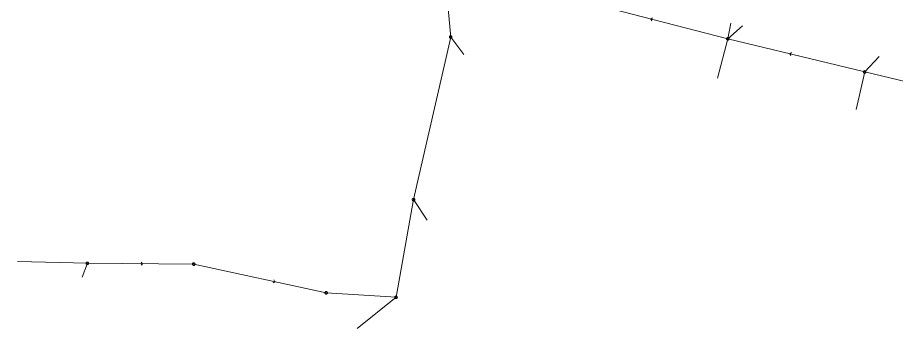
# Model space of a CAD drawing. Header units: metres. Extents: x 25504150 to 25508618, y 6694193 to 6702753.
# Drawn here: x 25507651.7 to 25507961.7, y 6698575.2 to 6698684.9 of the extents above; entities that cross this region are included whole.
import ezdxf

# ---------------------------------------------------------------- set-up
doc = ezdxf.new("R2010")
doc.units = ezdxf.units.M
for name, pattern in [('Sewer_node', [0]), ('Viemariputket', [0]), ('Viemarivarusteet', [0])]:
    doc.linetypes.add(name, pattern=pattern)
for name, color, linetype, lineweight in [('Sewer_node', 7, 'Sewer_node', 0), ('Viemariputket', 7, 'Viemariputket', 0), ('Viemarivarusteet', 7, 'Viemarivarusteet', 0)]:
    doc.layers.add(name, color=color, linetype=linetype, lineweight=lineweight)

msp = doc.modelspace()

# ---------------------------------------------------------------- linework, layer by layer
at = {"layer": 'Sewer_node', "color": 46, "linetype": 'Continuous', "true_color": 0x7f5f00, "flags": 128}
for points in [[(25507875.64, 6698684.78), (25507875, 6698684.38), (25507875.39, 6698683.75)], [(25507924.67, 6698672.51), (25507924.04, 6698672.1), (25507924.43, 6698671.47)], [(25507695.28, 6698597.46), (25507695.8, 6698598), (25507695.27, 6698598.52)], [(25507741.85, 6698591.24), (25507742.46, 6698591.66), (25507742.05, 6698592.28)]]:
    msp.add_lwpolyline(points, dxfattribs=at)
for points, elevation in [([(25507804.92, 6698678.01), (25507804.91, 6698678.08), (25507804.9, 6698678.15), (25507804.87, 6698678.22), (25507804.83, 6698678.28), (25507804.79, 6698678.34), (25507804.73, 6698678.38), (25507804.67, 6698678.42), (25507804.6, 6698678.45), (25507804.53, 6698678.46), (25507804.46, 6698678.47), (25507804.39, 6698678.46), (25507804.32, 6698678.45), (25507804.25, 6698678.42), (25507804.19, 6698678.38), (25507804.13, 6698678.34), (25507804.09, 6698678.28), (25507804.05, 6698678.22), (25507804.02, 6698678.15), (25507804.01, 6698678.08), (25507804, 6698678.01), (25507804.01, 6698677.94), (25507804.02, 6698677.87), (25507804.05, 6698677.8), (25507804.09, 6698677.74), (25507804.13, 6698677.68), (25507804.19, 6698677.64), (25507804.25, 6698677.6), (25507804.32, 6698677.57), (25507804.39, 6698677.56), (25507804.46, 6698677.55), (25507804.53, 6698677.56), (25507804.6, 6698677.57), (25507804.67, 6698677.6), (25507804.73, 6698677.64), (25507804.79, 6698677.68), (25507804.83, 6698677.74), (25507804.87, 6698677.8), (25507804.9, 6698677.87), (25507804.91, 6698677.94)], 38.06), ([(25507902.69, 6698677.38), (25507902.68, 6698677.45), (25507902.67, 6698677.52), (25507902.64, 6698677.59), (25507902.6, 6698677.65), (25507902.56, 6698677.71), (25507902.5, 6698677.75), (25507902.44, 6698677.79), (25507902.37, 6698677.82), (25507902.3, 6698677.83), (25507902.23, 6698677.84), (25507902.16, 6698677.83), (25507902.09, 6698677.82), (25507902.02, 6698677.79), (25507901.96, 6698677.75), (25507901.9, 6698677.71), (25507901.86, 6698677.65), (25507901.82, 6698677.59), (25507901.79, 6698677.52), (25507901.78, 6698677.45), (25507901.77, 6698677.38), (25507901.78, 6698677.31), (25507901.79, 6698677.24), (25507901.82, 6698677.17), (25507901.86, 6698677.11), (25507901.9, 6698677.05), (25507901.96, 6698677.01), (25507902.02, 6698676.97), (25507902.09, 6698676.94), (25507902.16, 6698676.93), (25507902.23, 6698676.92), (25507902.3, 6698676.93), (25507902.37, 6698676.94), (25507902.44, 6698676.97), (25507902.5, 6698677.01), (25507902.56, 6698677.05), (25507902.6, 6698677.11), (25507902.64, 6698677.17), (25507902.67, 6698677.24), (25507902.68, 6698677.31)], 38.81), ([(25507950.95, 6698665.69), (25507950.94, 6698665.76), (25507950.93, 6698665.83), (25507950.9, 6698665.9), (25507950.86, 6698665.96), (25507950.82, 6698666.02), (25507950.76, 6698666.06), (25507950.7, 6698666.1), (25507950.63, 6698666.13), (25507950.56, 6698666.14), (25507950.49, 6698666.15), (25507950.42, 6698666.14), (25507950.35, 6698666.13), (25507950.28, 6698666.1), (25507950.22, 6698666.06), (25507950.16, 6698666.02), (25507950.12, 6698665.96), (25507950.08, 6698665.9), (25507950.05, 6698665.83), (25507950.04, 6698665.76), (25507950.03, 6698665.69), (25507950.04, 6698665.62), (25507950.05, 6698665.55), (25507950.08, 6698665.48), (25507950.12, 6698665.42), (25507950.16, 6698665.36), (25507950.22, 6698665.32), (25507950.28, 6698665.28), (25507950.35, 6698665.25), (25507950.42, 6698665.24), (25507950.49, 6698665.23), (25507950.56, 6698665.24), (25507950.63, 6698665.25), (25507950.7, 6698665.28), (25507950.76, 6698665.32), (25507950.82, 6698665.36), (25507950.86, 6698665.42), (25507950.9, 6698665.48), (25507950.93, 6698665.55), (25507950.94, 6698665.62)], 38.97), ([(25507791.82, 6698620.62), (25507791.81, 6698620.69), (25507791.8, 6698620.76), (25507791.77, 6698620.83), (25507791.73, 6698620.89), (25507791.69, 6698620.95), (25507791.63, 6698620.99), (25507791.57, 6698621.03), (25507791.5, 6698621.06), (25507791.43, 6698621.07), (25507791.36, 6698621.08), (25507791.29, 6698621.07), (25507791.22, 6698621.06), (25507791.15, 6698621.03), (25507791.09, 6698620.99), (25507791.03, 6698620.95), (25507790.99, 6698620.89), (25507790.95, 6698620.83), (25507790.92, 6698620.76), (25507790.91, 6698620.69), (25507790.9, 6698620.62), (25507790.91, 6698620.55), (25507790.92, 6698620.48), (25507790.95, 6698620.41), (25507790.99, 6698620.35), (25507791.03, 6698620.29), (25507791.09, 6698620.25), (25507791.15, 6698620.21), (25507791.22, 6698620.18), (25507791.29, 6698620.17), (25507791.36, 6698620.16), (25507791.43, 6698620.17), (25507791.5, 6698620.18), (25507791.57, 6698620.21), (25507791.63, 6698620.25), (25507791.69, 6698620.29), (25507791.73, 6698620.35), (25507791.77, 6698620.41), (25507791.8, 6698620.48), (25507791.81, 6698620.55)], 38.27), ([(25507676.77, 6698598.15), (25507676.76, 6698598.22), (25507676.75, 6698598.29), (25507676.72, 6698598.36), (25507676.68, 6698598.42), (25507676.64, 6698598.48), (25507676.58, 6698598.52), (25507676.52, 6698598.56), (25507676.45, 6698598.59), (25507676.38, 6698598.6), (25507676.31, 6698598.61), (25507676.24, 6698598.6), (25507676.17, 6698598.59), (25507676.1, 6698598.56), (25507676.04, 6698598.52), (25507675.98, 6698598.48), (25507675.94, 6698598.42), (25507675.9, 6698598.36), (25507675.87, 6698598.29), (25507675.86, 6698598.22), (25507675.85, 6698598.15), (25507675.86, 6698598.08), (25507675.87, 6698598.01), (25507675.9, 6698597.94), (25507675.94, 6698597.88), (25507675.98, 6698597.82), (25507676.04, 6698597.78), (25507676.1, 6698597.74), (25507676.17, 6698597.71), (25507676.24, 6698597.7), (25507676.31, 6698597.69), (25507676.38, 6698597.7), (25507676.45, 6698597.71), (25507676.52, 6698597.74), (25507676.58, 6698597.78), (25507676.64, 6698597.82), (25507676.68, 6698597.88), (25507676.72, 6698597.94), (25507676.75, 6698598.01), (25507676.76, 6698598.08)], 41.78), ([(25507714.29, 6698597.87), (25507714.28, 6698597.94), (25507714.27, 6698598.01), (25507714.24, 6698598.08), (25507714.2, 6698598.14), (25507714.16, 6698598.2), (25507714.1, 6698598.24), (25507714.04, 6698598.28), (25507713.97, 6698598.31), (25507713.9, 6698598.32), (25507713.83, 6698598.33), (25507713.76, 6698598.32), (25507713.69, 6698598.31), (25507713.62, 6698598.28), (25507713.56, 6698598.24), (25507713.5, 6698598.2), (25507713.46, 6698598.14), (25507713.42, 6698598.08), (25507713.39, 6698598.01), (25507713.38, 6698597.94), (25507713.37, 6698597.87), (25507713.38, 6698597.8), (25507713.39, 6698597.73), (25507713.42, 6698597.66), (25507713.46, 6698597.6), (25507713.5, 6698597.54), (25507713.56, 6698597.5), (25507713.62, 6698597.46), (25507713.69, 6698597.43), (25507713.76, 6698597.42), (25507713.83, 6698597.41), (25507713.9, 6698597.42), (25507713.97, 6698597.43), (25507714.04, 6698597.46), (25507714.1, 6698597.5), (25507714.16, 6698597.54), (25507714.2, 6698597.6), (25507714.24, 6698597.66), (25507714.27, 6698597.73), (25507714.28, 6698597.8)], 40.67), ([(25507761, 6698587.74), (25507760.99, 6698587.81), (25507760.98, 6698587.89), (25507760.95, 6698587.95), (25507760.91, 6698588.02), (25507760.86, 6698588.07), (25507760.81, 6698588.12), (25507760.74, 6698588.16), (25507760.68, 6698588.19), (25507760.6, 6698588.2), (25507760.53, 6698588.21), (25507760.46, 6698588.2), (25507760.38, 6698588.19), (25507760.32, 6698588.16), (25507760.25, 6698588.12), (25507760.2, 6698588.07), (25507760.15, 6698588.02), (25507760.11, 6698587.95), (25507760.08, 6698587.89), (25507760.07, 6698587.81), (25507760.06, 6698587.74), (25507760.07, 6698587.67), (25507760.08, 6698587.59), (25507760.11, 6698587.53), (25507760.15, 6698587.46), (25507760.2, 6698587.41), (25507760.25, 6698587.36), (25507760.32, 6698587.32), (25507760.38, 6698587.29), (25507760.46, 6698587.28), (25507760.53, 6698587.27), (25507760.6, 6698587.28), (25507760.68, 6698587.29), (25507760.74, 6698587.32), (25507760.81, 6698587.36), (25507760.86, 6698587.41), (25507760.91, 6698587.46), (25507760.95, 6698587.53), (25507760.98, 6698587.59), (25507760.99, 6698587.67)], 38.99), ([(25507785.64, 6698586.15), (25507785.63, 6698586.22), (25507785.62, 6698586.29), (25507785.59, 6698586.36), (25507785.55, 6698586.42), (25507785.51, 6698586.48), (25507785.45, 6698586.52), (25507785.39, 6698586.56), (25507785.32, 6698586.59), (25507785.25, 6698586.6), (25507785.18, 6698586.61), (25507785.11, 6698586.6), (25507785.04, 6698586.59), (25507784.97, 6698586.56), (25507784.91, 6698586.52), (25507784.85, 6698586.48), (25507784.81, 6698586.42), (25507784.77, 6698586.36), (25507784.74, 6698586.29), (25507784.73, 6698586.22), (25507784.72, 6698586.15), (25507784.73, 6698586.08), (25507784.74, 6698586.01), (25507784.77, 6698585.94), (25507784.81, 6698585.88), (25507784.85, 6698585.82), (25507784.91, 6698585.78), (25507784.97, 6698585.74), (25507785.04, 6698585.71), (25507785.11, 6698585.7), (25507785.18, 6698585.69), (25507785.25, 6698585.7), (25507785.32, 6698585.71), (25507785.39, 6698585.74), (25507785.45, 6698585.78), (25507785.51, 6698585.82), (25507785.55, 6698585.88), (25507785.59, 6698585.94), (25507785.62, 6698586.01), (25507785.63, 6698586.08)], 38.38)]:
    msp.add_lwpolyline(points, close=True, dxfattribs=dict(at, elevation=elevation))
at = {"layer": 'Viemariputket', "color": 1, "linetype": 'Continuous', "lineweight": 15}
for p, q in [((25507802.39, 6698702.04), (25507804.46, 6698678.01)), ((25507853.86, 6698689.82, 36.54), (25507902.23, 6698677.38, 35.8)), ((25507902.23, 6698677.38), (25507903.32, 6698682.94)), ((25507902.23, 6698677.38), (25507907.37, 6698682.03)), ((25507804.46, 6698678.01, 35.81), (25507791.36, 6698620.62, 36.24)), ((25507804.46, 6698678.01), (25507809.15, 6698671.82)), ((25507902.23, 6698677.38), (25507898.6, 6698663.45)), ((25507902.23, 6698677.38), (25507950.49, 6698665.69)), ((25507950.49, 6698665.69), (25507955.58, 6698671.09)), ((25507950.49, 6698665.69), (25507947.48, 6698652.39)), ((25507950.49, 6698665.69), (25507999.06, 6698654.18)), ((25507791.36, 6698620.62, 36.24), (25507785.18, 6698586.15, 36.42)), ((25507791.36, 6698620.62, 36.5), (25507796.22, 6698613.34, 36.53)), ((25507676.31, 6698598.15), (25507651.69, 6698598.75)), ((25507676.31, 6698598.15, 39.84), (25507674.51, 6698593.26)), ((25507713.83, 6698597.87), (25507676.31, 6698598.15)), ((25507760.53, 6698587.74), (25507713.83, 6698597.87)), ((25507785.18, 6698586.15), (25507760.53, 6698587.74)), ((25507785.18, 6698586.15), (25507771.51, 6698575.16))]:
    msp.add_line(p, q, dxfattribs=at)
at = {"layer": 'Viemarivarusteet', "color": 1}
for p in [(25507804.46, 6698678.01, 38.06), (25507902.23, 6698677.38, 38.81), (25507950.49, 6698665.69, 38.97), (25507791.36, 6698620.62, 38.27), (25507676.31, 6698598.15, 41.78), (25507713.83, 6698597.87, 40.67), (25507760.53, 6698587.74, 38.99), (25507785.18, 6698586.15, 38.38)]:
    msp.add_point(p, dxfattribs=at)

doc.saveas('drawing.dxf')
